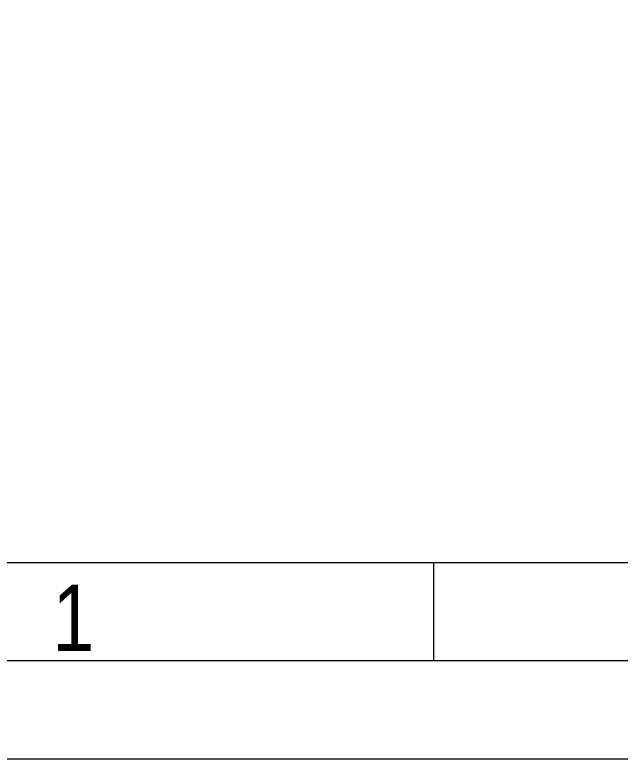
# Model space of a CAD drawing. Header units: millimetres. Extents: x 29 to 95071, y 20 to 67221.
# Drawn here: x 4945 to 9861, y 20 to 6067 of the extents above; entities that cross this region are included whole.
import ezdxf

# ---------------------------------------------------------------- set-up
doc = ezdxf.new("R2010")
doc.units = ezdxf.units.MM

msp = doc.modelspace()

# ---------------------------------------------------------------- linework, layer by layer
at = {"color": 7, "lineweight": 0}
for points in [[(95070.8, 19.8), (29.1, 19.8), (29.1, 67220.6), (95070.8, 67220.6)], [(94272.8, 817.8), (2428.1, 817.8), (2428.1, 66422.6), (94272.8, 66422.6)], [(93474.8, 1615.8), (3226.1, 1615.8), (3226.1, 65624.6), (93474.8, 65624.6)]]:
    msp.add_lwpolyline(points, close=True, dxfattribs=at)
msp.add_lwpolyline([(8346.2, 1615.8), (8346.2, 817.8)], dxfattribs=at)

# ---------------------------------------------------------------- texts
at = {"color": 7, "insert": (5248.3, 1436.6), "char_height": 539.544, "attachment_point": 1}
msp.add_mtext('{\\fSwiss721BT-LightCondensed|b0|i0|c0;1}', dxfattribs=at)

doc.saveas('drawing.dxf')
